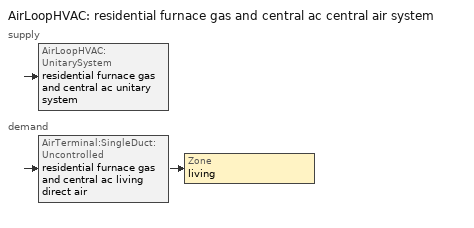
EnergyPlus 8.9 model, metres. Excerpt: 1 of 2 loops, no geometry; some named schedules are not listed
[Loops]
AirLoopHVAC 'residential furnace gas and central ac central air system'
 supply: AirLoopHVAC:UnitarySystem 'residential furnace gas and central ac unitary system'
 demand: AirTerminal:SingleDuct:Uncontrolled 'residential furnace gas and central ac living direct air' > Zone 'living'
[ZoneControl:Thermostat]
living Thermostat: Zone or ZoneList=living; Control Type Schedule=living Thermostat Schedule; Control Object Type 1=ThermostatSetpoint:DualSetpoint; Control Name 1=living temperature setpoint
[ThermostatSetpoint:DualSetpoint]
living temperature setpoint: Heating Setpoint Temperature Schedule=residential heating setpoint; Cooling Setpoint Temperature Schedule=residential cooling setpoint
[AirTerminal:SingleDuct:Uncontrolled]
residential furnace gas and central ac living direct air: Availability Schedule=Always On Discrete; Maximum Air Flow Rate {m3/s}=1.36855
[Zone equipment]
living: residential furnace gas and central ac living direct air
[AirLoopHVAC]
residential furnace gas and central ac central air system: Design Supply Air Flow Rate {m3/s}=1.36855
[Sizing:System]
residential furnace gas and central ac central air system: Type of Load to Size On=Sensible; Design Outdoor Air Flow Rate {m3/s}=Autosize; Central Heating Maximum System Air Flow Ratio=0.3; Preheat Design Temperature {C}=7; Preheat Design Humidity Ratio {kgWater/kgDryAir}=0.008; Precool Design Temperature {C}=12.8; Precool Design Humidity Ratio {kgWater/kgDryAir}=0.008; Central Cooling Design Supply Air Temperature {C}=12.8; Central Heating Design Supply Air Temperature {C}=16.7; Type of Zone Sum to Use=NonCoincident; 100% Outdoor Air in Cooling=Yes; 100% Outdoor Air in Heating=Yes; Central Cooling Design Supply Air Humidity Ratio {kgWater/kgDryAir}=0.0085; Central Heating Design Supply Air Humidity Ratio {kgWater/kgDryAir}=0.008; Cooling Supply Air Flow Rate Method=DesignDay; Cooling Supply Air Flow Rate {m3/s}=0; Cooling Supply Air Flow Rate Per Floor Area {m3/s-m2}=0.00996765; Cooling Fraction of Autosized Cooling Supply Air Flow Rate=1; Cooling Supply Air Flow Rate Per Unit Cooling Capacity {m3/s-W}=3.94755e-05; Heating Supply Air Flow Rate Method=DesignDay; Heating Supply Air Flow Rate {m3/s}=0; Heating Supply Air Flow Rate Per Floor Area {m3/s-m2}=0.00996765; Heating Fraction of Autosized Heating Supply Air Flow Rate=1; Heating Fraction of Autosized Cooling Supply Air Flow Rate=1; Heating Supply Air Flow Rate Per Unit Heating Capacity {m3/s-W}=3.15882e-05; System Outdoor Air Method=ZoneSum; Zone Maximum Outdoor Air Fraction=1; Cooling Design Capacity Method=CoolingDesignCapacity; Cooling Design Capacity {W}=Autosize; Cooling Design Capacity Per Floor Area {W/m2}=234.7; Fraction of Autosized Cooling Design Capacity=1; Heating Design Capacity Method=HeatingDesignCapacity; Heating Design Capacity {W}=Autosize; Heating Design Capacity Per Floor Area {W/m2}=157; Fraction of Autosized Heating Design Capacity=1; Central Cooling Capacity Control Method=OnOff
[AvailabilityManager:Scheduled]
residential furnace gas and central ac central air system Availability Manager: Schedule=Always On Discrete
[AirLoopHVAC:UnitarySystem]
residential furnace gas and central ac unitary system: Control Type=Load; Controlling Zone or Thermostat Location=living; Dehumidification Control Type=None; Availability Schedule=Always On Discrete; Supply Fan=residential furnace gas and central ac supply fan; Fan Placement=BlowThrough; Supply Air Fan Operating Mode Schedule=Always Off Discrete; Heating Coil=residential furnace gas heating coil; DX Heating Coil Sizing Ratio=1; Cooling Coil=residential central ac cooling coil; Use DOAS DX Cooling Coil=No; Minimum Supply Air Temperature {C}=2; Latent Load Control=SensibleOnlyLoadControl; Cooling Supply Air Flow Rate Method=SupplyAirFlowRate; Cooling Supply Air Flow Rate {m3/s}=1.36855; Heating Supply Air Flow Rate Method=SupplyAirFlowRate; Heating Supply Air Flow Rate {m3/s}=0.666908; No Load Supply Air Flow Rate {m3/s}=0; Maximum Supply Air Temperature {C}=48.8889; Maximum Outdoor Dry-Bulb Temperature for Supplemental Heater Operation {C}=21; Maximum Cycling Rate {cycles/hr}=2.5; Heat Pump Time Constant {s}=60; Fraction of On-Cycle Power Use=0.01; Heat Pump Fan Delay Time {s}=60; Ancillary On-Cycle Electric Power {W}=0; Ancillary Off-Cycle Electric Power {W}=0; Design Specification Multispeed Object=Unitary System Performance Multispeed 2
[Fan:OnOff]
residential furnace gas and central ac supply fan: Availability Schedule=Always On Discrete; Fan Total Efficiency=0.75; Pressure Rise {Pa}=436.969; Maximum Flow Rate {m3/s}=1.36856; Motor Efficiency=1; Motor In Airstream Fraction=1; Fan Power Ratio Function of Speed Ratio Curve=Fan On Off Power Curve; Fan Efficiency Ratio Function of Speed Ratio Curve=Fan On Off Efficiency Curve
[Coil:Heating:Fuel]
residential furnace gas heating coil: Availability Schedule=residential heating season; Fuel Type=NaturalGas; Burner Efficiency=0.92; Nominal Capacity {W}=18756.5; Parasitic Electric Load {W}=0; Parasitic Fuel Load {W}=0
[Coil:Cooling:DX:MultiSpeed]
residential central ac cooling coil: Availability Schedule=residential cooling season; Condenser Type=AirCooled; Apply Part Load Fraction to Speeds Greater than 1=No; Apply Latent Degradation to Speeds Greater than 1=No; Crankcase Heater Capacity {W}=0; Maximum Outdoor Dry-Bulb Temperature for Crankcase Heater Operation {C}=12.7778; Basin Heater Capacity {W/K}=0; Basin Heater Setpoint Temperature {C}=2; Fuel Type=Electricity; Number of Speeds=2; Speed Gross Rated Total Cooling Capacity 1 {W}=10128.5; Speed Gross Rated Sensible Heat Ratio 1=0.714817; Speed Gross Rated Cooling COP 1 {W/W}=4.27165; Speed Rated Air Flow Rate 1 {m3/s}=0.576667; Speed Rated Evaporator Fan Power Per Volume Flow Rate 1 {W/(m3/s)}=773.3; Speed Total Cooling Capacity Function of Temperature Curve Name 1=Cool-Cap-fT1; Speed Total Cooling Capacity Function of Flow Fraction Curve Name 1=Cool-Cap-fFF1; Speed Energy Input Ratio Function of Temperature Curve Name 1=Cool-EIR-fT1; Speed Energy Input Ratio Function of Flow Fraction Curve Name 1=Cool-EIR-fFF1; Speed Part Load Fraction Correlation Curve Name 1=Cool-PLF-fPLR1; Speed Nominal Time for Condensate Removal to Begin 1 {s}=1000; Speed Ratio of Initial Moisture Evaporation Rate and Steady State Latent Capacity 1=1.5; Speed Maximum Cycling Rate 1 {cycles/hr}=3; Speed Latent Capacity Time Constant 1 {s}=45; Speed Rated Waste Heat Fraction of Power Input 1=0.2; Speed Waste Heat Function of Temperature Curve Name 1=ConstantBiquadratic; Speed Evaporative Condenser Effectiveness 1=0.9; Speed Evaporative Condenser Air Flow Rate 1 {m3/s}=AutoSize; Speed Rated Evaporative Condenser Pump Power Consumption 1 {W}=AutoSize; Speed Gross Rated Total Cooling Capacity 2 {W}=14067.4; Speed Gross Rated Sensible Heat Ratio 2=0.733765; Speed Gross Rated Cooling COP 2 {W/W}=3.96731; Speed Rated Air Flow Rate 2 {m3/s}=0.670543; Speed Rated Evaporator Fan Power Per Volume Flow Rate 2 {W/(m3/s)}=773.3; Speed Total Cooling Capacity Function of Temperature Curve Name 2=Cool-Cap-fT2; Speed Total Cooling Capacity Function of Flow Fraction Curve Name 2=Cool-Cap-fFF2; Speed Energy Input Ratio Function of Temperature Curve Name 2=Cool-EIR-fT2; Speed Energy Input Ratio Function of Flow Fraction Curve Name 2=Cool-EIR-fFF2; Speed Part Load Fraction Correlation Curve Name 2=Cool-PLF-fPLR2; Speed Nominal Time for Condensate Removal to Begin 2 {s}=1000; Speed Ratio of Initial Moisture Evaporation Rate and Steady State Latent Capacity 2=1.5; Speed Maximum Cycling Rate 2 {cycles/hr}=3; Speed Latent Capacity Time Constant 2 {s}=45; Speed Rated Waste Heat Fraction of Power Input 2=0.2; Speed Waste Heat Function of Temperature Curve Name 2=ConstantBiquadratic; Speed Evaporative Condenser Effectiveness 2=0.9; Speed Evaporative Condenser Air Flow Rate 2 {m3/s}=AutoSize; Speed Rated Evaporative Condenser Pump Power Consumption 2 {W}=AutoSize
[UnitarySystemPerformance:Multispeed]
Unitary System Performance Multispeed 2: Number of Speeds for Heating=1; Number of Speeds for Cooling=2; Single Mode Operation=No; Heating Speed Supply Air Flow Ratio 1=autosize; Cooling Speed Supply Air Flow Ratio 1=0.86; Heating Speed Supply Air Flow Ratio 2=autosize; Cooling Speed Supply Air Flow Ratio 2=1
[EnergyManagementSystem:GlobalVariable]
res_ds_1_ah_mfr
res_ds_1_ah_t
res_ds_1_ah_to_liv
res_ds_1_ah_tt
res_ds_1_ah_vfr
res_ds_1_ah_w
res_ds_1_ah_wt
res_ds_1_fan_rtf
res_ds_1_liv_to_ah
res_ds_1_lk_ret_fan_equiv
res_ds_1_lk_sup_fan_equiv
res_ds_1_ra_t
res_ds_1_ra_w
res_ds_1_ret_d_cn_to_ah
res_ds_1_ret_d_cn_to_pl
res_ds_1_ret_lat_lk
res_ds_1_ret_s_lk
res_ds_1_sup_d_cn_to_ah
res_ds_1_sup_d_cn_to_lv
res_ds_1_sup_lat_lk_to_ah
res_ds_1_sup_lat_lk_to_lv
res_ds_1_sup_s_lk_to_ah
res_ds_1_sup_s_lk_to_lv
[EnergyManagementSystem:Sensor]
Name | Output:Variable or Output:Meter Index Key | Output:Variable or Output:Meter
res_af_1_tin_s | living | Zone Mean Air Temperature
res_af_1_tt_s | living | Zone Outdoor Air Drybulb Temperature
res_af_vw_s |  | Site Wind Speed
res_ds_1_ah_mfr_s | Node 17 | System Node Mass Flow Rate
res_ds_1_ah_tt_s | Node 17 | System Node Temperature
res_ds_1_ah_vfr_s | Node 17 | System Node Current Density Volume Flow Rate
res_ds_1_ah_wt_s | Node 17 | System Node Humidity Ratio
res_ds_1_fan_rtf_s | residential furnace gas and central ac supply fan | Fan Runtime Fraction
res_ds_1_ra_t_s | Node 20 | System Node Temperature
res_ds_1_ra_w_s | Node 20 | System Node Humidity Ratio
res_ds_1_win_s | living | Zone Mean Air Humidity Ratio
res_infil_1_bath_sch_s | res mv_1 bath exhaust schedule | Schedule Value
res_infil_1_range_sch_s | res mv_1 range exhaust schedule | Schedule Value
res_infil_1_wh_sch_s | Always On Discrete | Schedule Value
res_nv_1_nva_s | res nv_1 avail schedule | Schedule Value
res_nv_1_sp_s | res nv_1 temp schedule | Schedule Value
res_nv_pb_s |  | Site Outdoor Air Barometric Pressure
res_nv_wt_s |  | Site Outdoor Air Humidity Ratio
[EnergyManagementSystem:Actuator]
Name | Actuated Component Unique | Actuated Component Type | Actuated Component Control Type
res_ds_1_ah_to_liv_mix_act | res ds_1 ah to liv mix | ZoneMixing | Air Exchange Flow Rate
res_ds_1_liv_to_ah_mix_act | res ds_1 liv to ah mix | ZoneMixing | Air Exchange Flow Rate
res_ds_1_ret_d_cn_to_ah_equip_act | res ds_1 ret d cn to ah equip | OtherEquipment | Power Level
res_ds_1_ret_d_cn_to_pl_equip_act | res ds_1 ret d cn to pl equip | OtherEquipment | Power Level
res_ds_1_ret_lat_lk_equip_act | res ds_1 ret lat lk equip | OtherEquipment | Power Level
res_ds_1_ret_s_lk_equip_act | res ds_1 ret s lk equip | OtherEquipment | Power Level
res_ds_1_sup_d_cn_to_ah_equip_act | res ds_1 sup d cn to ah equip | OtherEquipment | Power Level
res_ds_1_sup_d_cn_to_lv_equip_act | res ds_1 sup d cn to lv equip | OtherEquipment | Power Level
res_ds_1_sup_lat_lk_to_ah_equip_act | res ds_1 sup lat lk to ah equip | OtherEquipment | Power Level
res_ds_1_sup_lat_lk_to_lv_equip_act | res ds_1 sup lat lk to lv equip | OtherEquipment | Power Level
res_ds_1_sup_s_lk_to_ah_equip_act | res ds_1 sup s lk to ah equip | OtherEquipment | Power Level
res_ds_1_sup_s_lk_to_lv_equip_act | res ds_1 sup s lk to lv equip | OtherEquipment | Power Level
res_infil_1_bath_fan_act | res infil_1 bath fan | ElectricEquipment | Electric Power Level
res_infil_1_flow_act | res infil_1 flow | Zone Infiltration | Air Exchange Flow Rate
res_infil_1_house_fan_act | res infil_1 house fan | ElectricEquipment | Electric Power Level
res_infil_1_range_fan_act | res infil_1 range fan | ElectricEquipment | Electric Power Level
res_nv_1_flow_act | res nv_1 flow | Zone Infiltration | Air Exchange Flow Rate
[EnergyManagementSystem:Program]
res_ds_1_program: Set res_ds_1_ah_mfr = res_ds_1_ah_mfr_s; Set res_ds_1_fan_rtf = res_ds_1_fan_rtf_s; Set res_ds_1_ah_vfr = res_ds_1_ah_vfr_s; Set res_ds_1_ah_tt = res_ds_1_ah_tt_s; Set res_ds_1_ah_wt = res_ds_1_ah_wt_s; Set res_ds_1_ra_t = res_ds_1_ra_t_s; Set res_ds_1_ra_w = res_ds_1_ra_w_s; Set res_ds_1_ah_t = res_ds_1_ah_t_s; Set res_ds_1_ah_w = res_ds_1_ah_w_s; Run res_ds_1_lk_subrout; Set res_ds_1_sup_s_lk_to_lv_equip_act = res_ds_1_sup_s_lk_to_lv; Set res_ds_1_sup_lat_lk_to_lv_equip_act = res_ds_1_sup_lat_lk_to_lv; Set res_ds_1_sup_d_cn_to_lv_equip_act = res_ds_1_sup_d_cn_to_lv; Set res_ds_1_sup_d_cn_to_ah_equip_act = res_ds_1_sup_d_cn_to_ah; Set res_ds_1_sup_s_lk_to_ah_equip_act = res_ds_1_sup_s_lk_to_ah; Set res_ds_1_sup_lat_lk_to_ah_equip_act = res_ds_1_sup_lat_lk_to_ah; Set res_ds_1_ret_s_lk_equip_act = res_ds_1_ret_s_lk; Set res_ds_1_ret_lat_lk_equip_act = res_ds_1_ret_lat_lk; Set res_ds_1_ret_d_cn_to_pl_equip_act = res_ds_1_ret_d_cn_to_pl; Set res_ds_1_ret_d_cn_to_ah_equip_act = res_ds_1_ret_d_cn_to_ah; Set res_ds_1_liv_to_ah_mix_act = res_ds_1_ah_to_liv; Set res_ds_1_liv_to_ah_mix_act = res_ds_1_liv_to_ah
res_infil_1_program: Set p_m = 0.14; Set p_s = 0.22; Set s_m = 270; Set s_s = 370; Set z_m = 9.99744; Set z_s = 2.4384; Set f_t = (((s_m/z_m)^p_m)*((z_s/s_s)^p_s)); Set Tdiff = res_af_1_tin_s-res_af_1_tt_s; Set dT = @Abs Tdiff; Set c = 0.063; Set Cs = 0.0471; Set Cw = 0.1406; Set n = 0.67; Set sft = (f_t*0.9); Set temp1 = ((c*Cw)*((sft*res_af_vw_s)^(2*n)))^2; Set Qn = (((c*Cs*(dT^n))^2)+temp1)^0.5; Set Tdiff = res_af_1_tin_s-res_af_1_tt_s; Set dT = @Abs Tdiff; Set QWHV = res_infil_1_wh_sch_s*0.0; Set Qrange = res_infil_1_range_sch_s*0.0; Set Qdryer = 0.0; Set Qbath = res_infil_1_bath_sch_s*0.0; Set QhpwhOut = 0; Set QhpwhIn = 0; Set QductsOut = res_ds_1_lk_ret_fan_equiv; Set QductsIn = res_ds_1_lk_sup_fan_equiv; Set Qout = Qrange+Qbath+Qdryer+QhpwhOut+QductsOut; Set Qin = QWHV+QhpwhIn+QductsIn; Set Qu = @Abs (Qout- Qin); Set Qb = (@Min Qout Qin); Set faneff_wh = 1; Set res_infil_1_house_fan_act = (QWHV*300)/faneff_wh; Set faneff_sp = 0.4719474432000001; Set res_infil_1_range_fan_act = (Qrange*300)/faneff_sp; Set res_infil_1_bath_fan_act = (Qbath*300)/faneff_sp; Set Q_acctd_for_elsewhere = QhpwhOut+QhpwhIn+QductsOut+QductsIn; Set res_infil_1_flow_act = (((Qu^2)+(Qn^2))^0.5)-Q_acctd_for_elsewhere; Set res_infil_1_flow_act = (@Max res_infil_1_flow_act 0)
res_nv_1_program: Set Tdiff = res_af_1_tin_s-res_af_1_tt_s; Set dT = (@Abs Tdiff); Set pt = (@RhFnTdbWPb res_af_1_tt_s res_nv_wt_s res_nv_pb_s); Set NVA = 22073.762304000003; Set Cs = 8.963020389461627e-05; Set Cw = 0.00019952631717120038; Set MNV = 5.31530807904; Set MHR = 0.0115; Set MRH = 0.7; Set temp1 = (res_nv_1_nva_s*NVA); Set SGNV = temp1*((((Cs*dT)+(Cw*(res_af_vw_s^2)))^0.5)/1000); If (res_nv_wt_s<MHR) && (pt<MRH) && (res_af_1_tin_s>res_nv_1_sp_s); Set temp2 = (res_af_1_tin_s-res_nv_1_sp_s); Set NVadj1 = temp2/(res_af_1_tin_s-res_af_1_tt_s); Set NVadj2 = (@Min NVadj1 1); Set NVadj3 = (@Max NVadj2 0); Set NVadj = SGNV*NVadj3; Set res_nv_1_flow_act = (@Min NVadj MNV); Else; Set res_nv_1_flow_act = 0; EndIf
[EnergyManagementSystem:Subroutine]
res_ds_1_lk_subrout: Set f_sup = 0.19990009990009988; Set f_ret = 0.10009990009990012; Set f_OA = 0.0; Set oafrate = f_OA * res_ds_1_ah_vfr; Set suplkfrate = f_sup * res_ds_1_ah_vfr; Set retlkfrate = f_ret * res_ds_1_ah_vfr; Set res_ds_1_ah_to_liv = (@Abs (suplkfrate-retlkfrate-oafrate)); Set res_ds_1_liv_to_ah = 0; Set res_ds_1_lk_sup_fan_equiv = 0; Set res_ds_1_lk_ret_fan_equiv = oafrate; If res_ds_1_ah_mfr>0; Set h_SA = (@HFnTdbW res_ds_1_ah_tt res_ds_1_ah_wt); Set h_AHZone = (@HFnTdbW res_ds_1_ah_t res_ds_1_ah_w); Set h_RA = (@HFnTdbW res_ds_1_ra_t res_ds_1_ra_w); Set h_fg = (@HfgAirFnWTdb res_ds_1_ah_wt res_ds_1_ah_tt); Set SALeakageQtot = f_sup * res_ds_1_ah_mfr*(h_RA - h_SA); Set temp1 = h_fg*(res_ds_1_ra_w-res_ds_1_ah_wt); Set res_ds_1_sup_lat_lk_to_lv = f_sup*res_ds_1_ah_mfr*temp1; Set res_ds_1_sup_s_lk_to_lv = SALeakageQtot-res_ds_1_sup_lat_lk_to_lv; Set eTm = (res_ds_1_fan_rtf/(res_ds_1_ah_mfr*1006.0))*110.987; Set eTm = 0-eTm; Set temp4 = res_ds_1_ah_t; Set tsup = temp4+((res_ds_1_ah_tt-res_ds_1_ah_t)*(@Exp eTm)); Set temp5 = tsup-res_ds_1_ah_tt; Set res_ds_1_sup_d_cn_to_lv = res_ds_1_ah_mfr*1006.0*temp5; Set res_ds_1_sup_d_cn_to_ah = 0-res_ds_1_sup_d_cn_to_lv; Set eTm = (res_ds_1_fan_rtf/(res_ds_1_ah_mfr*1006.0))*18.994; Set eTm = 0-eTm; Set temp6 = res_ds_1_ah_t; Set tret = temp6+((res_ds_1_ra_t-res_ds_1_ah_t)*(@Exp eTm)); Set temp7 = tret-res_ds_1_ra_t; Set res_ds_1_ret_d_cn_to_pl = res_ds_1_ah_mfr*1006.0*temp7; Set res_ds_1_ret_d_cn_to_ah = 0-res_ds_1_ret_d_cn_to_pl; Set res_ds_1_ret_lat_lk = 0; Set temp2 = (res_ds_1_ah_t-res_ds_1_ra_t); Set res_ds_1_ret_s_lk = f_ret*res_ds_1_ah_mfr*1006.0*temp2; Set QtotLeakToAHZn = f_sup*res_ds_1_ah_mfr*(h_SA-h_AHZone); Set temp3 = (res_ds_1_ah_wt-res_ds_1_ah_w); Set res_ds_1_sup_lat_lk_to_ah = f_sup*res_ds_1_ah_mfr*h_fg*temp3; Set res_ds_1_sup_s_lk_to_ah = QtotLeakToAHZn-res_ds_1_sup_lat_lk_to_ah; Else; Set res_ds_1_sup_lat_lk_to_lv = 0; Set res_ds_1_sup_s_lk_to_lv = 0; Set res_ds_1_sup_d_cn_to_lv = 0; Set res_ds_1_sup_d_cn_to_ah = 0; Set res_ds_1_ret_d_cn_to_pl = 0; Set res_ds_1_ret_d_cn_to_ah = 0; Set res_ds_1_ret_lat_lk = 0; Set res_ds_1_ret_s_lk = 0; Set res_ds_1_sup_lat_lk_to_ah = 0; Set res_ds_1_sup_s_lk_to_ah = 0; EndIf
[EnergyManagementSystem:ProgramCallingManager]
res af_1 program calling manager: BeginTimestepBeforePredictor; res_infil_1_program; res_nv_1_program
res ds_1 program calling manager: EndOfSystemTimestepAfterHVACReporting; res_ds_1_program
[Schedule:Day:Interval]
residential heating setpoint allday1; residential heating setpoint allday2; residential heating setpoint allday3; residential heating setpoint allday4; residential heating setpoint allday5; residential heating setpoint allday6; residential heating setpoint allday7; residential heating setpoint allday8; residential heating setpoint allday9; residential heating setpoint allday10; residential heating setpoint allday11; residential heating setpoint allday12: No, 24:00, 20
Schedule Day 11; Schedule Day 12; Schedule Day 10; Schedule Day 13: No, 24:00, 0
residential cooling setpoint allday1; residential cooling setpoint allday2; residential cooling setpoint allday3; residential cooling setpoint allday4; residential cooling setpoint allday5; residential cooling setpoint allday6; residential cooling setpoint allday7; residential cooling setpoint allday8; residential cooling setpoint allday9; residential cooling setpoint allday10; residential cooling setpoint allday11; residential cooling setpoint allday12: No, 24:00, 25.5556
residential cooling season allday1; residential cooling season allday10; residential cooling season allday11; residential cooling season allday12; residential cooling season allday2; residential cooling season allday3; residential cooling season allday4; residential cooling season allday5; residential cooling season allday6; residential cooling season allday7; residential cooling season allday8; residential cooling season allday9; residential heating season allday1; residential heating season allday10; residential heating season allday11; residential heating season allday12; residential heating season allday2; residential heating season allday3; residential heating season allday4; residential heating season allday5; residential heating season allday6; residential heating season allday7; residential heating season allday8; residential heating season allday9: No, 24:00, 1
[Schedule:Week:Daily]
residential heating setpoint Week Rule - Jan1-Jan6: Schedule Day 11, residential heating setpoint allday1, residential heating setpoint allday1, residential heating setpoint allday1, residential heating setpoint allday1, residential heating setpoint allday1, residential heating setpoint allday1, Schedule Day 11, Schedule Day 11, Schedule Day 11, Schedule Day 11, Schedule Day 11
residential heating setpoint Week Rule - Jan7-Jan27: residential heating setpoint allday1, residential heating setpoint allday1, residential heating setpoint allday1, residential heating setpoint allday1, residential heating setpoint allday1, residential heating setpoint allday1, residential heating setpoint allday1, Schedule Day 11, Schedule Day 11, Schedule Day 11, Schedule Day 11, Schedule Day 11
residential heating setpoint Week Rule - Jan28-Feb3: residential heating setpoint allday1, residential heating setpoint allday1, residential heating setpoint allday1, residential heating setpoint allday1, residential heating setpoint allday2, residential heating setpoint allday2, residential heating setpoint allday2, Schedule Day 11, Schedule Day 11, Schedule Day 11, Schedule Day 11, Schedule Day 11
residential heating setpoint Week Rule - Feb4-Feb24: residential heating setpoint allday2, residential heating setpoint allday2, residential heating setpoint allday2, residential heating setpoint allday2, residential heating setpoint allday2, residential heating setpoint allday2, residential heating setpoint allday2, Schedule Day 11, Schedule Day 11, Schedule Day 11, Schedule Day 11, Schedule Day 11
residential heating setpoint Week Rule - Feb25-Mar3: residential heating setpoint allday2, residential heating setpoint allday2, residential heating setpoint allday2, residential heating setpoint allday2, residential heating setpoint allday3, residential heating setpoint allday3, residential heating setpoint allday3, Schedule Day 11, Schedule Day 11, Schedule Day 11, Schedule Day 11, Schedule Day 11
residential heating setpoint Week Rule - Mar4-Mar31: residential heating setpoint allday3, residential heating setpoint allday3, residential heating setpoint allday3, residential heating setpoint allday3, residential heating setpoint allday3, residential heating setpoint allday3, residential heating setpoint allday3, Schedule Day 11, Schedule Day 11, Schedule Day 11, Schedule Day 11, Schedule Day 11
residential heating setpoint Week Rule - Apr1-Apr28: residential heating setpoint allday4, residential heating setpoint allday4, residential heating setpoint allday4, residential heating setpoint allday4, residential heating setpoint allday4, residential heating setpoint allday4, residential heating setpoint allday4, Schedule Day 11, Schedule Day 11, Schedule Day 11, Schedule Day 11, Schedule Day 11
residential heating setpoint Week Rule - Apr29-May5: residential heating setpoint allday4, residential heating setpoint allday4, residential heating setpoint allday5, residential heating setpoint allday5, residential heating setpoint allday5, residential heating setpoint allday5, residential heating setpoint allday5, Schedule Day 11, Schedule Day 11, Schedule Day 11, Schedule Day 11, Schedule Day 11
residential heating setpoint Week Rule - May6-May26: residential heating setpoint allday5, residential heating setpoint allday5, residential heating setpoint allday5, residential heating setpoint allday5, residential heating setpoint allday5, residential heating setpoint allday5, residential heating setpoint allday5, Schedule Day 11, Schedule Day 11, Schedule Day 11, Schedule Day 11, Schedule Day 11
residential heating setpoint Week Rule - May27-Jun2: residential heating setpoint allday5, residential heating setpoint allday5, residential heating setpoint allday5, residential heating setpoint allday5, residential heating setpoint allday5, residential heating setpoint allday6, residential heating setpoint allday6, Schedule Day 11, Schedule Day 11, Schedule Day 11, Schedule Day 11, Schedule Day 11
residential heating setpoint Week Rule - Jun3-Jun30: residential heating setpoint allday6, residential heating setpoint allday6, residential heating setpoint allday6, residential heating setpoint allday6, residential heating setpoint allday6, residential heating setpoint allday6, residential heating setpoint allday6, Schedule Day 11, Schedule Day 11, Schedule Day 11, Schedule Day 11, Schedule Day 11
residential heating setpoint Week Rule - Jul1-Jul28: residential heating setpoint allday7, residential heating setpoint allday7, residential heating setpoint allday7, residential heating setpoint allday7, residential heating setpoint allday7, residential heating setpoint allday7, residential heating setpoint allday7, Schedule Day 11, Schedule Day 11, Schedule Day 11, Schedule Day 11, Schedule Day 11
residential heating setpoint Week Rule - Jul29-Aug4: residential heating setpoint allday7, residential heating setpoint allday7, residential heating setpoint allday7, residential heating setpoint allday8, residential heating setpoint allday8, residential heating setpoint allday8, residential heating setpoint allday8, Schedule Day 11, Schedule Day 11, Schedule Day 11, Schedule Day 11, Schedule Day 11
residential heating setpoint Week Rule - Aug5-Aug25: residential heating setpoint allday8, residential heating setpoint allday8, residential heating setpoint allday8, residential heating setpoint allday8, residential heating setpoint allday8, residential heating setpoint allday8, residential heating setpoint allday8, Schedule Day 11, Schedule Day 11, Schedule Day 11, Schedule Day 11, Schedule Day 11
residential heating setpoint Week Rule - Aug26-Sep1: residential heating setpoint allday8, residential heating setpoint allday8, residential heating setpoint allday8, residential heating setpoint allday8, residential heating setpoint allday8, residential heating setpoint allday8, residential heating setpoint allday9, Schedule Day 11, Schedule Day 11, Schedule Day 11, Schedule Day 11, Schedule Day 11
residential heating setpoint Week Rule - Sep2-Sep29: residential heating setpoint allday9, residential heating setpoint allday9, residential heating setpoint allday9, residential heating setpoint allday9, residential heating setpoint allday9, residential heating setpoint allday9, residential heating setpoint allday9, Schedule Day 11, Schedule Day 11, Schedule Day 11, Schedule Day 11, Schedule Day 11
residential heating setpoint Week Rule - Sep30-Oct6: residential heating setpoint allday9, residential heating setpoint allday10, residential heating setpoint allday10, residential heating setpoint allday10, residential heating setpoint allday10, residential heating setpoint allday10, residential heating setpoint allday10, Schedule Day 11, Schedule Day 11, Schedule Day 11, Schedule Day 11, Schedule Day 11
residential heating setpoint Week Rule - Oct7-Oct27: residential heating setpoint allday10, residential heating setpoint allday10, residential heating setpoint allday10, residential heating setpoint allday10, residential heating setpoint allday10, residential heating setpoint allday10, residential heating setpoint allday10, Schedule Day 11, Schedule Day 11, Schedule Day 11, Schedule Day 11, Schedule Day 11
residential heating setpoint Week Rule - Oct28-Nov3: residential heating setpoint allday10, residential heating setpoint allday10, residential heating setpoint allday10, residential heating setpoint allday10, residential heating setpoint allday11, residential heating setpoint allday11, residential heating setpoint allday11, Schedule Day 11, Schedule Day 11, Schedule Day 11, Schedule Day 11, Schedule Day 11
residential heating setpoint Week Rule - Nov4-Nov24: residential heating setpoint allday11, residential heating setpoint allday11, residential heating setpoint allday11, residential heating setpoint allday11, residential heating setpoint allday11, residential heating setpoint allday11, residential heating setpoint allday11, Schedule Day 11, Schedule Day 11, Schedule Day 11, Schedule Day 11, Schedule Day 11
residential heating setpoint Week Rule - Nov25-Dec1: residential heating setpoint allday11, residential heating setpoint allday11, residential heating setpoint allday11, residential heating setpoint allday11, residential heating setpoint allday11, residential heating setpoint allday11, residential heating setpoint allday12, Schedule Day 11, Schedule Day 11, Schedule Day 11, Schedule Day 11, Schedule Day 11
residential heating setpoint Week Rule - Dec2-Dec31: residential heating setpoint allday12, residential heating setpoint allday12, residential heating setpoint allday12, residential heating setpoint allday12, residential heating setpoint allday12, residential heating setpoint allday12, residential heating setpoint allday12, Schedule Day 11, Schedule Day 11, Schedule Day 11, Schedule Day 11, Schedule Day 11
residential cooling setpoint Week Rule - Jan1-Jan6: Schedule Day 12, residential cooling setpoint allday1, residential cooling setpoint allday1, residential cooling setpoint allday1, residential cooling setpoint allday1, residential cooling setpoint allday1, residential cooling setpoint allday1, Schedule Day 12, Schedule Day 12, Schedule Day 12, Schedule Day 12, Schedule Day 12
residential cooling setpoint Week Rule - Jan7-Jan27: residential cooling setpoint allday1, residential cooling setpoint allday1, residential cooling setpoint allday1, residential cooling setpoint allday1, residential cooling setpoint allday1, residential cooling setpoint allday1, residential cooling setpoint allday1, Schedule Day 12, Schedule Day 12, Schedule Day 12, Schedule Day 12, Schedule Day 12
residential cooling setpoint Week Rule - Jan28-Feb3: residential cooling setpoint allday1, residential cooling setpoint allday1, residential cooling setpoint allday1, residential cooling setpoint allday1, residential cooling setpoint allday2, residential cooling setpoint allday2, residential cooling setpoint allday2, Schedule Day 12, Schedule Day 12, Schedule Day 12, Schedule Day 12, Schedule Day 12
residential cooling setpoint Week Rule - Feb4-Feb24: residential cooling setpoint allday2, residential cooling setpoint allday2, residential cooling setpoint allday2, residential cooling setpoint allday2, residential cooling setpoint allday2, residential cooling setpoint allday2, residential cooling setpoint allday2, Schedule Day 12, Schedule Day 12, Schedule Day 12, Schedule Day 12, Schedule Day 12
residential cooling setpoint Week Rule - Feb25-Mar3: residential cooling setpoint allday2, residential cooling setpoint allday2, residential cooling setpoint allday2, residential cooling setpoint allday2, residential cooling setpoint allday3, residential cooling setpoint allday3, residential cooling setpoint allday3, Schedule Day 12, Schedule Day 12, Schedule Day 12, Schedule Day 12, Schedule Day 12
residential cooling setpoint Week Rule - Mar4-Mar31: residential cooling setpoint allday3, residential cooling setpoint allday3, residential cooling setpoint allday3, residential cooling setpoint allday3, residential cooling setpoint allday3, residential cooling setpoint allday3, residential cooling setpoint allday3, Schedule Day 12, Schedule Day 12, Schedule Day 12, Schedule Day 12, Schedule Day 12
residential cooling setpoint Week Rule - Apr1-Apr28: residential cooling setpoint allday4, residential cooling setpoint allday4, residential cooling setpoint allday4, residential cooling setpoint allday4, residential cooling setpoint allday4, residential cooling setpoint allday4, residential cooling setpoint allday4, Schedule Day 12, Schedule Day 12, Schedule Day 12, Schedule Day 12, Schedule Day 12
residential cooling setpoint Week Rule - Apr29-May5: residential cooling setpoint allday4, residential cooling setpoint allday4, residential cooling setpoint allday5, residential cooling setpoint allday5, residential cooling setpoint allday5, residential cooling setpoint allday5, residential cooling setpoint allday5, Schedule Day 12, Schedule Day 12, Schedule Day 12, Schedule Day 12, Schedule Day 12
residential cooling setpoint Week Rule - May6-May26: residential cooling setpoint allday5, residential cooling setpoint allday5, residential cooling setpoint allday5, residential cooling setpoint allday5, residential cooling setpoint allday5, residential cooling setpoint allday5, residential cooling setpoint allday5, Schedule Day 12, Schedule Day 12, Schedule Day 12, Schedule Day 12, Schedule Day 12
residential cooling setpoint Week Rule - May27-Jun2: residential cooling setpoint allday5, residential cooling setpoint allday5, residential cooling setpoint allday5, residential cooling setpoint allday5, residential cooling setpoint allday5, residential cooling setpoint allday6, residential cooling setpoint allday6, Schedule Day 12, Schedule Day 12, Schedule Day 12, Schedule Day 12, Schedule Day 12
residential cooling setpoint Week Rule - Jun3-Jun30: residential cooling setpoint allday6, residential cooling setpoint allday6, residential cooling setpoint allday6, residential cooling setpoint allday6, residential cooling setpoint allday6, residential cooling setpoint allday6, residential cooling setpoint allday6, Schedule Day 12, Schedule Day 12, Schedule Day 12, Schedule Day 12, Schedule Day 12
residential cooling setpoint Week Rule - Jul1-Jul28: residential cooling setpoint allday7, residential cooling setpoint allday7, residential cooling setpoint allday7, residential cooling setpoint allday7, residential cooling setpoint allday7, residential cooling setpoint allday7, residential cooling setpoint allday7, Schedule Day 12, Schedule Day 12, Schedule Day 12, Schedule Day 12, Schedule Day 12
residential cooling setpoint Week Rule - Jul29-Aug4: residential cooling setpoint allday7, residential cooling setpoint allday7, residential cooling setpoint allday7, residential cooling setpoint allday8, residential cooling setpoint allday8, residential cooling setpoint allday8, residential cooling setpoint allday8, Schedule Day 12, Schedule Day 12, Schedule Day 12, Schedule Day 12, Schedule Day 12
residential cooling setpoint Week Rule - Aug5-Aug25: residential cooling setpoint allday8, residential cooling setpoint allday8, residential cooling setpoint allday8, residential cooling setpoint allday8, residential cooling setpoint allday8, residential cooling setpoint allday8, residential cooling setpoint allday8, Schedule Day 12, Schedule Day 12, Schedule Day 12, Schedule Day 12, Schedule Day 12
residential cooling setpoint Week Rule - Aug26-Sep1: residential cooling setpoint allday8, residential cooling setpoint allday8, residential cooling setpoint allday8, residential cooling setpoint allday8, residential cooling setpoint allday8, residential cooling setpoint allday8, residential cooling setpoint allday9, Schedule Day 12, Schedule Day 12, Schedule Day 12, Schedule Day 12, Schedule Day 12
residential cooling setpoint Week Rule - Sep2-Sep29: residential cooling setpoint allday9, residential cooling setpoint allday9, residential cooling setpoint allday9, residential cooling setpoint allday9, residential cooling setpoint allday9, residential cooling setpoint allday9, residential cooling setpoint allday9, Schedule Day 12, Schedule Day 12, Schedule Day 12, Schedule Day 12, Schedule Day 12
residential cooling setpoint Week Rule - Sep30-Oct6: residential cooling setpoint allday9, residential cooling setpoint allday10, residential cooling setpoint allday10, residential cooling setpoint allday10, residential cooling setpoint allday10, residential cooling setpoint allday10, residential cooling setpoint allday10, Schedule Day 12, Schedule Day 12, Schedule Day 12, Schedule Day 12, Schedule Day 12
residential cooling setpoint Week Rule - Oct7-Oct27: residential cooling setpoint allday10, residential cooling setpoint allday10, residential cooling setpoint allday10, residential cooling setpoint allday10, residential cooling setpoint allday10, residential cooling setpoint allday10, residential cooling setpoint allday10, Schedule Day 12, Schedule Day 12, Schedule Day 12, Schedule Day 12, Schedule Day 12
residential cooling setpoint Week Rule - Oct28-Nov3: residential cooling setpoint allday10, residential cooling setpoint allday10, residential cooling setpoint allday10, residential cooling setpoint allday10, residential cooling setpoint allday11, residential cooling setpoint allday11, residential cooling setpoint allday11, Schedule Day 12, Schedule Day 12, Schedule Day 12, Schedule Day 12, Schedule Day 12
residential cooling setpoint Week Rule - Nov4-Nov24: residential cooling setpoint allday11, residential cooling setpoint allday11, residential cooling setpoint allday11, residential cooling setpoint allday11, residential cooling setpoint allday11, residential cooling setpoint allday11, residential cooling setpoint allday11, Schedule Day 12, Schedule Day 12, Schedule Day 12, Schedule Day 12, Schedule Day 12
residential cooling setpoint Week Rule - Nov25-Dec1: residential cooling setpoint allday11, residential cooling setpoint allday11, residential cooling setpoint allday11, residential cooling setpoint allday11, residential cooling setpoint allday11, residential cooling setpoint allday11, residential cooling setpoint allday12, Schedule Day 12, Schedule Day 12, Schedule Day 12, Schedule Day 12, Schedule Day 12
residential cooling setpoint Week Rule - Dec2-Dec31: residential cooling setpoint allday12, residential cooling setpoint allday12, residential cooling setpoint allday12, residential cooling setpoint allday12, residential cooling setpoint allday12, residential cooling setpoint allday12, residential cooling setpoint allday12, Schedule Day 12, Schedule Day 12, Schedule Day 12, Schedule Day 12, Schedule Day 12
residential cooling season Week Rule - Jan1-Jan6: Schedule Day 13, residential cooling season allday1, residential cooling season allday1, residential cooling season allday1, residential cooling season allday1, residential cooling season allday1, residential cooling season allday1, Schedule Day 13, Schedule Day 13, Schedule Day 13, Schedule Day 13, Schedule Day 13
residential cooling season Week Rule - Jan7-Jan27: residential cooling season allday1, residential cooling season allday1, residential cooling season allday1, residential cooling season allday1, residential cooling season allday1, residential cooling season allday1, residential cooling season allday1, Schedule Day 13, Schedule Day 13, Schedule Day 13, Schedule Day 13, Schedule Day 13
residential cooling season Week Rule - Jan28-Feb3: residential cooling season allday1, residential cooling season allday1, residential cooling season allday1, residential cooling season allday1, residential cooling season allday2, residential cooling season allday2, residential cooling season allday2, Schedule Day 13, Schedule Day 13, Schedule Day 13, Schedule Day 13, Schedule Day 13
residential cooling season Week Rule - Feb4-Feb24: residential cooling season allday2, residential cooling season allday2, residential cooling season allday2, residential cooling season allday2, residential cooling season allday2, residential cooling season allday2, residential cooling season allday2, Schedule Day 13, Schedule Day 13, Schedule Day 13, Schedule Day 13, Schedule Day 13
residential cooling season Week Rule - Feb25-Mar3: residential cooling season allday2, residential cooling season allday2, residential cooling season allday2, residential cooling season allday2, residential cooling season allday3, residential cooling season allday3, residential cooling season allday3, Schedule Day 13, Schedule Day 13, Schedule Day 13, Schedule Day 13, Schedule Day 13
residential cooling season Week Rule - Mar4-Mar31: residential cooling season allday3, residential cooling season allday3, residential cooling season allday3, residential cooling season allday3, residential cooling season allday3, residential cooling season allday3, residential cooling season allday3, Schedule Day 13, Schedule Day 13, Schedule Day 13, Schedule Day 13, Schedule Day 13
residential cooling season Week Rule - Apr1-Apr28: residential cooling season allday4, residential cooling season allday4, residential cooling season allday4, residential cooling season allday4, residential cooling season allday4, residential cooling season allday4, residential cooling season allday4, Schedule Day 13, Schedule Day 13, Schedule Day 13, Schedule Day 13, Schedule Day 13
residential cooling season Week Rule - Apr29-May5: residential cooling season allday4, residential cooling season allday4, residential cooling season allday5, residential cooling season allday5, residential cooling season allday5, residential cooling season allday5, residential cooling season allday5, Schedule Day 13, Schedule Day 13, Schedule Day 13, Schedule Day 13, Schedule Day 13
residential cooling season Week Rule - May6-May26: residential cooling season allday5, residential cooling season allday5, residential cooling season allday5, residential cooling season allday5, residential cooling season allday5, residential cooling season allday5, residential cooling season allday5, Schedule Day 13, Schedule Day 13, Schedule Day 13, Schedule Day 13, Schedule Day 13
residential cooling season Week Rule - May27-Jun2: residential cooling season allday5, residential cooling season allday5, residential cooling season allday5, residential cooling season allday5, residential cooling season allday5, residential cooling season allday6, residential cooling season allday6, Schedule Day 13, Schedule Day 13, Schedule Day 13, Schedule Day 13, Schedule Day 13
residential cooling season Week Rule - Jun3-Jun30: residential cooling season allday6, residential cooling season allday6, residential cooling season allday6, residential cooling season allday6, residential cooling season allday6, residential cooling season allday6, residential cooling season allday6, Schedule Day 13, Schedule Day 13, Schedule Day 13, Schedule Day 13, Schedule Day 13
residential cooling season Week Rule - Jul1-Jul28: residential cooling season allday7, residential cooling season allday7, residential cooling season allday7, residential cooling season allday7, residential cooling season allday7, residential cooling season allday7, residential cooling season allday7, Schedule Day 13, Schedule Day 13, Schedule Day 13, Schedule Day 13, Schedule Day 13
residential cooling season Week Rule - Jul29-Aug4: residential cooling season allday7, residential cooling season allday7, residential cooling season allday7, residential cooling season allday8, residential cooling season allday8, residential cooling season allday8, residential cooling season allday8, Schedule Day 13, Schedule Day 13, Schedule Day 13, Schedule Day 13, Schedule Day 13
residential cooling season Week Rule - Aug5-Aug25: residential cooling season allday8, residential cooling season allday8, residential cooling season allday8, residential cooling season allday8, residential cooling season allday8, residential cooling season allday8, residential cooling season allday8, Schedule Day 13, Schedule Day 13, Schedule Day 13, Schedule Day 13, Schedule Day 13
residential cooling season Week Rule - Aug26-Sep1: residential cooling season allday8, residential cooling season allday8, residential cooling season allday8, residential cooling season allday8, residential cooling season allday8, residential cooling season allday8, residential cooling season allday9, Schedule Day 13, Schedule Day 13, Schedule Day 13, Schedule Day 13, Schedule Day 13
residential cooling season Week Rule - Sep2-Sep29: residential cooling season allday9, residential cooling season allday9, residential cooling season allday9, residential cooling season allday9, residential cooling season allday9, residential cooling season allday9, residential cooling season allday9, Schedule Day 13, Schedule Day 13, Schedule Day 13, Schedule Day 13, Schedule Day 13
residential cooling season Week Rule - Sep30-Oct6: residential cooling season allday9, residential cooling season allday10, residential cooling season allday10, residential cooling season allday10, residential cooling season allday10, residential cooling season allday10, residential cooling season allday10, Schedule Day 13, Schedule Day 13, Schedule Day 13, Schedule Day 13, Schedule Day 13
residential cooling season Week Rule - Oct7-Oct27: residential cooling season allday10, residential cooling season allday10, residential cooling season allday10, residential cooling season allday10, residential cooling season allday10, residential cooling season allday10, residential cooling season allday10, Schedule Day 13, Schedule Day 13, Schedule Day 13, Schedule Day 13, Schedule Day 13
residential cooling season Week Rule - Oct28-Nov3: residential cooling season allday10, residential cooling season allday10, residential cooling season allday10, residential cooling season allday10, residential cooling season allday11, residential cooling season allday11, residential cooling season allday11, Schedule Day 13, Schedule Day 13, Schedule Day 13, Schedule Day 13, Schedule Day 13
residential cooling season Week Rule - Nov4-Nov24: residential cooling season allday11, residential cooling season allday11, residential cooling season allday11, residential cooling season allday11, residential cooling season allday11, residential cooling season allday11, residential cooling season allday11, Schedule Day 13, Schedule Day 13, Schedule Day 13, Schedule Day 13, Schedule Day 13
residential cooling season Week Rule - Nov25-Dec1: residential cooling season allday11, residential cooling season allday11, residential cooling season allday11, residential cooling season allday11, residential cooling season allday11, residential cooling season allday11, residential cooling season allday12, Schedule Day 13, Schedule Day 13, Schedule Day 13, Schedule Day 13, Schedule Day 13
residential cooling season Week Rule - Dec2-Dec31: residential cooling season allday12, residential cooling season allday12, residential cooling season allday12, residential cooling season allday12, residential cooling season allday12, residential cooling season allday12, residential cooling season allday12, Schedule Day 13, Schedule Day 13, Schedule Day 13, Schedule Day 13, Schedule Day 13
residential heating season Week Rule - Jan1-Jan6: Schedule Day 10, residential heating season allday1, residential heating season allday1, residential heating season allday1, residential heating season allday1, residential heating season allday1, residential heating season allday1, Schedule Day 10, Schedule Day 10, Schedule Day 10, Schedule Day 10, Schedule Day 10
residential heating season Week Rule - Jan7-Jan27: residential heating season allday1, residential heating season allday1, residential heating season allday1, residential heating season allday1, residential heating season allday1, residential heating season allday1, residential heating season allday1, Schedule Day 10, Schedule Day 10, Schedule Day 10, Schedule Day 10, Schedule Day 10
residential heating season Week Rule - Jan28-Feb3: residential heating season allday1, residential heating season allday1, residential heating season allday1, residential heating season allday1, residential heating season allday2, residential heating season allday2, residential heating season allday2, Schedule Day 10, Schedule Day 10, Schedule Day 10, Schedule Day 10, Schedule Day 10
residential heating season Week Rule - Feb4-Feb24: residential heating season allday2, residential heating season allday2, residential heating season allday2, residential heating season allday2, residential heating season allday2, residential heating season allday2, residential heating season allday2, Schedule Day 10, Schedule Day 10, Schedule Day 10, Schedule Day 10, Schedule Day 10
residential heating season Week Rule - Feb25-Mar3: residential heating season allday2, residential heating season allday2, residential heating season allday2, residential heating season allday2, residential heating season allday3, residential heating season allday3, residential heating season allday3, Schedule Day 10, Schedule Day 10, Schedule Day 10, Schedule Day 10, Schedule Day 10
residential heating season Week Rule - Mar4-Mar31: residential heating season allday3, residential heating season allday3, residential heating season allday3, residential heating season allday3, residential heating season allday3, residential heating season allday3, residential heating season allday3, Schedule Day 10, Schedule Day 10, Schedule Day 10, Schedule Day 10, Schedule Day 10
residential heating season Week Rule - Apr1-Apr28: residential heating season allday4, residential heating season allday4, residential heating season allday4, residential heating season allday4, residential heating season allday4, residential heating season allday4, residential heating season allday4, Schedule Day 10, Schedule Day 10, Schedule Day 10, Schedule Day 10, Schedule Day 10
residential heating season Week Rule - Apr29-May5: residential heating season allday4, residential heating season allday4, residential heating season allday5, residential heating season allday5, residential heating season allday5, residential heating season allday5, residential heating season allday5, Schedule Day 10, Schedule Day 10, Schedule Day 10, Schedule Day 10, Schedule Day 10
residential heating season Week Rule - May6-May26: residential heating season allday5, residential heating season allday5, residential heating season allday5, residential heating season allday5, residential heating season allday5, residential heating season allday5, residential heating season allday5, Schedule Day 10, Schedule Day 10, Schedule Day 10, Schedule Day 10, Schedule Day 10
residential heating season Week Rule - May27-Jun2: residential heating season allday5, residential heating season allday5, residential heating season allday5, residential heating season allday5, residential heating season allday5, residential heating season allday6, residential heating season allday6, Schedule Day 10, Schedule Day 10, Schedule Day 10, Schedule Day 10, Schedule Day 10
residential heating season Week Rule - Jun3-Jun30: residential heating season allday6, residential heating season allday6, residential heating season allday6, residential heating season allday6, residential heating season allday6, residential heating season allday6, residential heating season allday6, Schedule Day 10, Schedule Day 10, Schedule Day 10, Schedule Day 10, Schedule Day 10
residential heating season Week Rule - Jul1-Jul28: residential heating season allday7, residential heating season allday7, residential heating season allday7, residential heating season allday7, residential heating season allday7, residential heating season allday7, residential heating season allday7, Schedule Day 10, Schedule Day 10, Schedule Day 10, Schedule Day 10, Schedule Day 10
residential heating season Week Rule - Jul29-Aug4: residential heating season allday7, residential heating season allday7, residential heating season allday7, residential heating season allday8, residential heating season allday8, residential heating season allday8, residential heating season allday8, Schedule Day 10, Schedule Day 10, Schedule Day 10, Schedule Day 10, Schedule Day 10
residential heating season Week Rule - Aug5-Aug25: residential heating season allday8, residential heating season allday8, residential heating season allday8, residential heating season allday8, residential heating season allday8, residential heating season allday8, residential heating season allday8, Schedule Day 10, Schedule Day 10, Schedule Day 10, Schedule Day 10, Schedule Day 10
residential heating season Week Rule - Aug26-Sep1: residential heating season allday8, residential heating season allday8, residential heating season allday8, residential heating season allday8, residential heating season allday8, residential heating season allday8, residential heating season allday9, Schedule Day 10, Schedule Day 10, Schedule Day 10, Schedule Day 10, Schedule Day 10
residential heating season Week Rule - Sep2-Sep29: residential heating season allday9, residential heating season allday9, residential heating season allday9, residential heating season allday9, residential heating season allday9, residential heating season allday9, residential heating season allday9, Schedule Day 10, Schedule Day 10, Schedule Day 10, Schedule Day 10, Schedule Day 10
residential heating season Week Rule - Sep30-Oct6: residential heating season allday9, residential heating season allday10, residential heating season allday10, residential heating season allday10, residential heating season allday10, residential heating season allday10, residential heating season allday10, Schedule Day 10, Schedule Day 10, Schedule Day 10, Schedule Day 10, Schedule Day 10
residential heating season Week Rule - Oct7-Oct27: residential heating season allday10, residential heating season allday10, residential heating season allday10, residential heating season allday10, residential heating season allday10, residential heating season allday10, residential heating season allday10, Schedule Day 10, Schedule Day 10, Schedule Day 10, Schedule Day 10, Schedule Day 10
residential heating season Week Rule - Oct28-Nov3: residential heating season allday10, residential heating season allday10, residential heating season allday10, residential heating season allday10, residential heating season allday11, residential heating season allday11, residential heating season allday11, Schedule Day 10, Schedule Day 10, Schedule Day 10, Schedule Day 10, Schedule Day 10
residential heating season Week Rule - Nov4-Nov24: residential heating season allday11, residential heating season allday11, residential heating season allday11, residential heating season allday11, residential heating season allday11, residential heating season allday11, residential heating season allday11, Schedule Day 10, Schedule Day 10, Schedule Day 10, Schedule Day 10, Schedule Day 10
residential heating season Week Rule - Nov25-Dec1: residential heating season allday11, residential heating season allday11, residential heating season allday11, residential heating season allday11, residential heating season allday11, residential heating season allday11, residential heating season allday12, Schedule Day 10, Schedule Day 10, Schedule Day 10, Schedule Day 10, Schedule Day 10
residential heating season Week Rule - Dec2-Dec31: residential heating season allday12, residential heating season allday12, residential heating season allday12, residential heating season allday12, residential heating season allday12, residential heating season allday12, residential heating season allday12, Schedule Day 10, Schedule Day 10, Schedule Day 10, Schedule Day 10, Schedule Day 10
[Schedule:Year]
residential heating setpoint: residential heating setpoint Week Rule - Jan1-Jan6, 1, 1, 1, 6, residential heating setpoint Week Rule - Jan7-Jan27, 1, 7, 1, 27, residential heating setpoint Week Rule - Jan28-Feb3, 1, 28, 2, 3, residential heating setpoint Week Rule - Feb4-Feb24, 2, 4, 2, 24, residential heating setpoint Week Rule - Feb25-Mar3, 2, 25, 3, 3, residential heating setpoint Week Rule - Mar4-Mar31, 3, 4, 3, 31, residential heating setpoint Week Rule - Apr1-Apr28, 4, 1, 4, 28, residential heating setpoint Week Rule - Apr29-May5, 4, 29, 5, 5, residential heating setpoint Week Rule - May6-May26, 5, 6, 5, 26, residential heating setpoint Week Rule - May27-Jun2, 5, 27, 6, 2, residential heating setpoint Week Rule - Jun3-Jun30, 6, 3, 6, 30, residential heating setpoint Week Rule - Jul1-Jul28, 7, 1, 7, 28, residential heating setpoint Week Rule - Jul29-Aug4, 7, 29, 8, 4, residential heating setpoint Week Rule - Aug5-Aug25, 8, 5, 8, 25, residential heating setpoint Week Rule - Aug26-Sep1, 8, 26, 9, 1, residential heating setpoint Week Rule - Sep2-Sep29, 9, 2, 9, 29, residential heating setpoint Week Rule - Sep30-Oct6, 9, 30, 10, 6, residential heating setpoint Week Rule - Oct7-Oct27, 10, 7, 10, 27, residential heating setpoint Week Rule - Oct28-Nov3, 10, 28, 11, 3, residential heating setpoint Week Rule - Nov4-Nov24, 11, 4, 11, 24, residential heating setpoint Week Rule - Nov25-Dec1, 11, 25, 12, 1, residential heating setpoint Week Rule - Dec2-Dec31, 12, 2, 12, 31
residential cooling setpoint: residential cooling setpoint Week Rule - Jan1-Jan6, 1, 1, 1, 6, residential cooling setpoint Week Rule - Jan7-Jan27, 1, 7, 1, 27, residential cooling setpoint Week Rule - Jan28-Feb3, 1, 28, 2, 3, residential cooling setpoint Week Rule - Feb4-Feb24, 2, 4, 2, 24, residential cooling setpoint Week Rule - Feb25-Mar3, 2, 25, 3, 3, residential cooling setpoint Week Rule - Mar4-Mar31, 3, 4, 3, 31, residential cooling setpoint Week Rule - Apr1-Apr28, 4, 1, 4, 28, residential cooling setpoint Week Rule - Apr29-May5, 4, 29, 5, 5, residential cooling setpoint Week Rule - May6-May26, 5, 6, 5, 26, residential cooling setpoint Week Rule - May27-Jun2, 5, 27, 6, 2, residential cooling setpoint Week Rule - Jun3-Jun30, 6, 3, 6, 30, residential cooling setpoint Week Rule - Jul1-Jul28, 7, 1, 7, 28, residential cooling setpoint Week Rule - Jul29-Aug4, 7, 29, 8, 4, residential cooling setpoint Week Rule - Aug5-Aug25, 8, 5, 8, 25, residential cooling setpoint Week Rule - Aug26-Sep1, 8, 26, 9, 1, residential cooling setpoint Week Rule - Sep2-Sep29, 9, 2, 9, 29, residential cooling setpoint Week Rule - Sep30-Oct6, 9, 30, 10, 6, residential cooling setpoint Week Rule - Oct7-Oct27, 10, 7, 10, 27, residential cooling setpoint Week Rule - Oct28-Nov3, 10, 28, 11, 3, residential cooling setpoint Week Rule - Nov4-Nov24, 11, 4, 11, 24, residential cooling setpoint Week Rule - Nov25-Dec1, 11, 25, 12, 1, residential cooling setpoint Week Rule - Dec2-Dec31, 12, 2, 12, 31
res mv_1 bath exhaust schedule: res mv_1 bath exhaust schedule Week Rule - Jan1-Jan6, 1, 1, 1, 6, res mv_1 bath exhaust schedule Week Rule - Jan7-Jan27, 1, 7, 1, 27, res mv_1 bath exhaust schedule Week Rule - Jan28-Feb3, 1, 28, 2, 3, res mv_1 bath exhaust schedule Week Rule - Feb4-Feb24, 2, 4, 2, 24, res mv_1 bath exhaust schedule Week Rule - Feb25-Mar3, 2, 25, 3, 3, res mv_1 bath exhaust schedule Week Rule - Mar4-Mar31, 3, 4, 3, 31, res mv_1 bath exhaust schedule Week Rule - Apr1-Apr28, 4, 1, 4, 28, res mv_1 bath exhaust schedule Week Rule - Apr29-May5, 4, 29, 5, 5, res mv_1 bath exhaust schedule Week Rule - May6-May26, 5, 6, 5, 26, res mv_1 bath exhaust schedule Week Rule - May27-Jun2, 5, 27, 6, 2, res mv_1 bath exhaust schedule Week Rule - Jun3-Jun30, 6, 3, 6, 30, res mv_1 bath exhaust schedule Week Rule - Jul1-Jul28, 7, 1, 7, 28, res mv_1 bath exhaust schedule Week Rule - Jul29-Aug4, 7, 29, 8, 4, res mv_1 bath exhaust schedule Week Rule - Aug5-Aug25, 8, 5, 8, 25, res mv_1 bath exhaust schedule Week Rule - Aug26-Sep1, 8, 26, 9, 1, res mv_1 bath exhaust schedule Week Rule - Sep2-Sep29, 9, 2, 9, 29, res mv_1 bath exhaust schedule Week Rule - Sep30-Oct6, 9, 30, 10, 6, res mv_1 bath exhaust schedule Week Rule - Oct7-Oct27, 10, 7, 10, 27, res mv_1 bath exhaust schedule Week Rule - Oct28-Nov3, 10, 28, 11, 3, res mv_1 bath exhaust schedule Week Rule - Nov4-Nov24, 11, 4, 11, 24, res mv_1 bath exhaust schedule Week Rule - Nov25-Dec1, 11, 25, 12, 1, res mv_1 bath exhaust schedule Week Rule - Dec2-Dec31, 12, 2, 12, 31
residential cooling season: residential cooling season Week Rule - Jan1-Jan6, 1, 1, 1, 6, residential cooling season Week Rule - Jan7-Jan27, 1, 7, 1, 27, residential cooling season Week Rule - Jan28-Feb3, 1, 28, 2, 3, residential cooling season Week Rule - Feb4-Feb24, 2, 4, 2, 24, residential cooling season Week Rule - Feb25-Mar3, 2, 25, 3, 3, residential cooling season Week Rule - Mar4-Mar31, 3, 4, 3, 31, residential cooling season Week Rule - Apr1-Apr28, 4, 1, 4, 28, residential cooling season Week Rule - Apr29-May5, 4, 29, 5, 5, residential cooling season Week Rule - May6-May26, 5, 6, 5, 26, residential cooling season Week Rule - May27-Jun2, 5, 27, 6, 2, residential cooling season Week Rule - Jun3-Jun30, 6, 3, 6, 30, residential cooling season Week Rule - Jul1-Jul28, 7, 1, 7, 28, residential cooling season Week Rule - Jul29-Aug4, 7, 29, 8, 4, residential cooling season Week Rule - Aug5-Aug25, 8, 5, 8, 25, residential cooling season Week Rule - Aug26-Sep1, 8, 26, 9, 1, residential cooling season Week Rule - Sep2-Sep29, 9, 2, 9, 29, residential cooling season Week Rule - Sep30-Oct6, 9, 30, 10, 6, residential cooling season Week Rule - Oct7-Oct27, 10, 7, 10, 27, residential cooling season Week Rule - Oct28-Nov3, 10, 28, 11, 3, residential cooling season Week Rule - Nov4-Nov24, 11, 4, 11, 24, residential cooling season Week Rule - Nov25-Dec1, 11, 25, 12, 1, residential cooling season Week Rule - Dec2-Dec31, 12, 2, 12, 31
residential heating season: residential heating season Week Rule - Jan1-Jan6, 1, 1, 1, 6, residential heating season Week Rule - Jan7-Jan27, 1, 7, 1, 27, residential heating season Week Rule - Jan28-Feb3, 1, 28, 2, 3, residential heating season Week Rule - Feb4-Feb24, 2, 4, 2, 24, residential heating season Week Rule - Feb25-Mar3, 2, 25, 3, 3, residential heating season Week Rule - Mar4-Mar31, 3, 4, 3, 31, residential heating season Week Rule - Apr1-Apr28, 4, 1, 4, 28, residential heating season Week Rule - Apr29-May5, 4, 29, 5, 5, residential heating season Week Rule - May6-May26, 5, 6, 5, 26, residential heating season Week Rule - May27-Jun2, 5, 27, 6, 2, residential heating season Week Rule - Jun3-Jun30, 6, 3, 6, 30, residential heating season Week Rule - Jul1-Jul28, 7, 1, 7, 28, residential heating season Week Rule - Jul29-Aug4, 7, 29, 8, 4, residential heating season Week Rule - Aug5-Aug25, 8, 5, 8, 25, residential heating season Week Rule - Aug26-Sep1, 8, 26, 9, 1, residential heating season Week Rule - Sep2-Sep29, 9, 2, 9, 29, residential heating season Week Rule - Sep30-Oct6, 9, 30, 10, 6, residential heating season Week Rule - Oct7-Oct27, 10, 7, 10, 27, residential heating season Week Rule - Oct28-Nov3, 10, 28, 11, 3, residential heating season Week Rule - Nov4-Nov24, 11, 4, 11, 24, residential heating season Week Rule - Nov25-Dec1, 11, 25, 12, 1, residential heating season Week Rule - Dec2-Dec31, 12, 2, 12, 31
[Schedule:Constant]
Name | Hourly Value
Always Off Discrete | 0
Always On Discrete | 1
[Schedule:Compact]
living Thermostat Schedule: Through: 12/31, For: AllDays, Until: 24:00, 4
[Curve:Exponent]
Fan On Off Power Curve: Coefficient1 Constant=1; Coefficient2 Constant=0; Coefficient3 Constant=0; Minimum Value of x {BasedOnField A2}=0; Maximum Value of x {BasedOnField A2}=1
[Curve:Cubic]
Fan On Off Efficiency Curve: Coefficient1 Constant=1; Coefficient2 x=0; Coefficient3 x**2=0; Coefficient4 x**3=0; Minimum Value of x {BasedOnField A2}=0; Maximum Value of x {BasedOnField A2}=1
[Curve:Biquadratic]
Name | Coefficient1 Constant | Coefficient2 x | Coefficient3 x**2 | Coefficient4 y | Coefficient5 y**2 | Coefficient6 x*y | Minimum Value of x {BasedOnField A2} | Maximum Value of x {BasedOnField A2} | Minimum Value of y {BasedOnField A3} | Maximum Value of y {BasedOnField A3}
Cool-Cap-fT1 | 1.66458 | -0.0803906 | 0.00330253 | 0.00123875 | -3.08772e-05 | -0.000523772 | 13.88 | 23.88 | 18.33 | 51.66
Cool-EIR-fT1 | -0.427376 | 0.141906 | -0.00412373 | -0.0140625 | 0.000831099 | -0.000432666 | 13.88 | 23.88 | 18.33 | 51.66
ConstantBiquadratic | 1 | 0 | 0 | 0 | 0 | 0 | -100 | 100 | -100 | 100
Cool-Cap-fT2 | 1.36788 | -0.0625665 | 0.00279689 | 0.00504097 | -6.804e-05 | -0.000454203 | 13.88 | 23.88 | 18.33 | 51.66
Cool-EIR-fT2 | 0.0423235 | 0.07892 | -0.00237605 | -0.00303591 | 0.000534921 | -0.000323028 | 13.88 | 23.88 | 18.33 | 51.66
[Curve:Quadratic] Minimum Value of x {BasedOnField A2}=0
Name | Coefficient1 Constant | Coefficient2 x | Coefficient3 x**2 | Maximum Value of x {BasedOnField A2} | Minimum Curve Output {BasedOnField A3} | Maximum Curve Output {BasedOnField A3}
Cool-Cap-fFF1 | 0.65673 | 0.516471 | -0.172887 | 2 | 0 | 2
Cool-EIR-fFF1 | 1.56295 | -0.79186 | 0.230031 | 2 | 0 | 2
Cool-PLF-fPLR1; Cool-PLF-fPLR2 | 0.89 | 0.11 | 0 | 1 | 0.7 | 1
Cool-Cap-fFF2 | 0.690335 | 0.464384 | -0.154508 | 2 | 0 | 2
Cool-EIR-fFF2 | 1.31565 | -0.482467 | 0.166239 | 2 | 0 | 2
